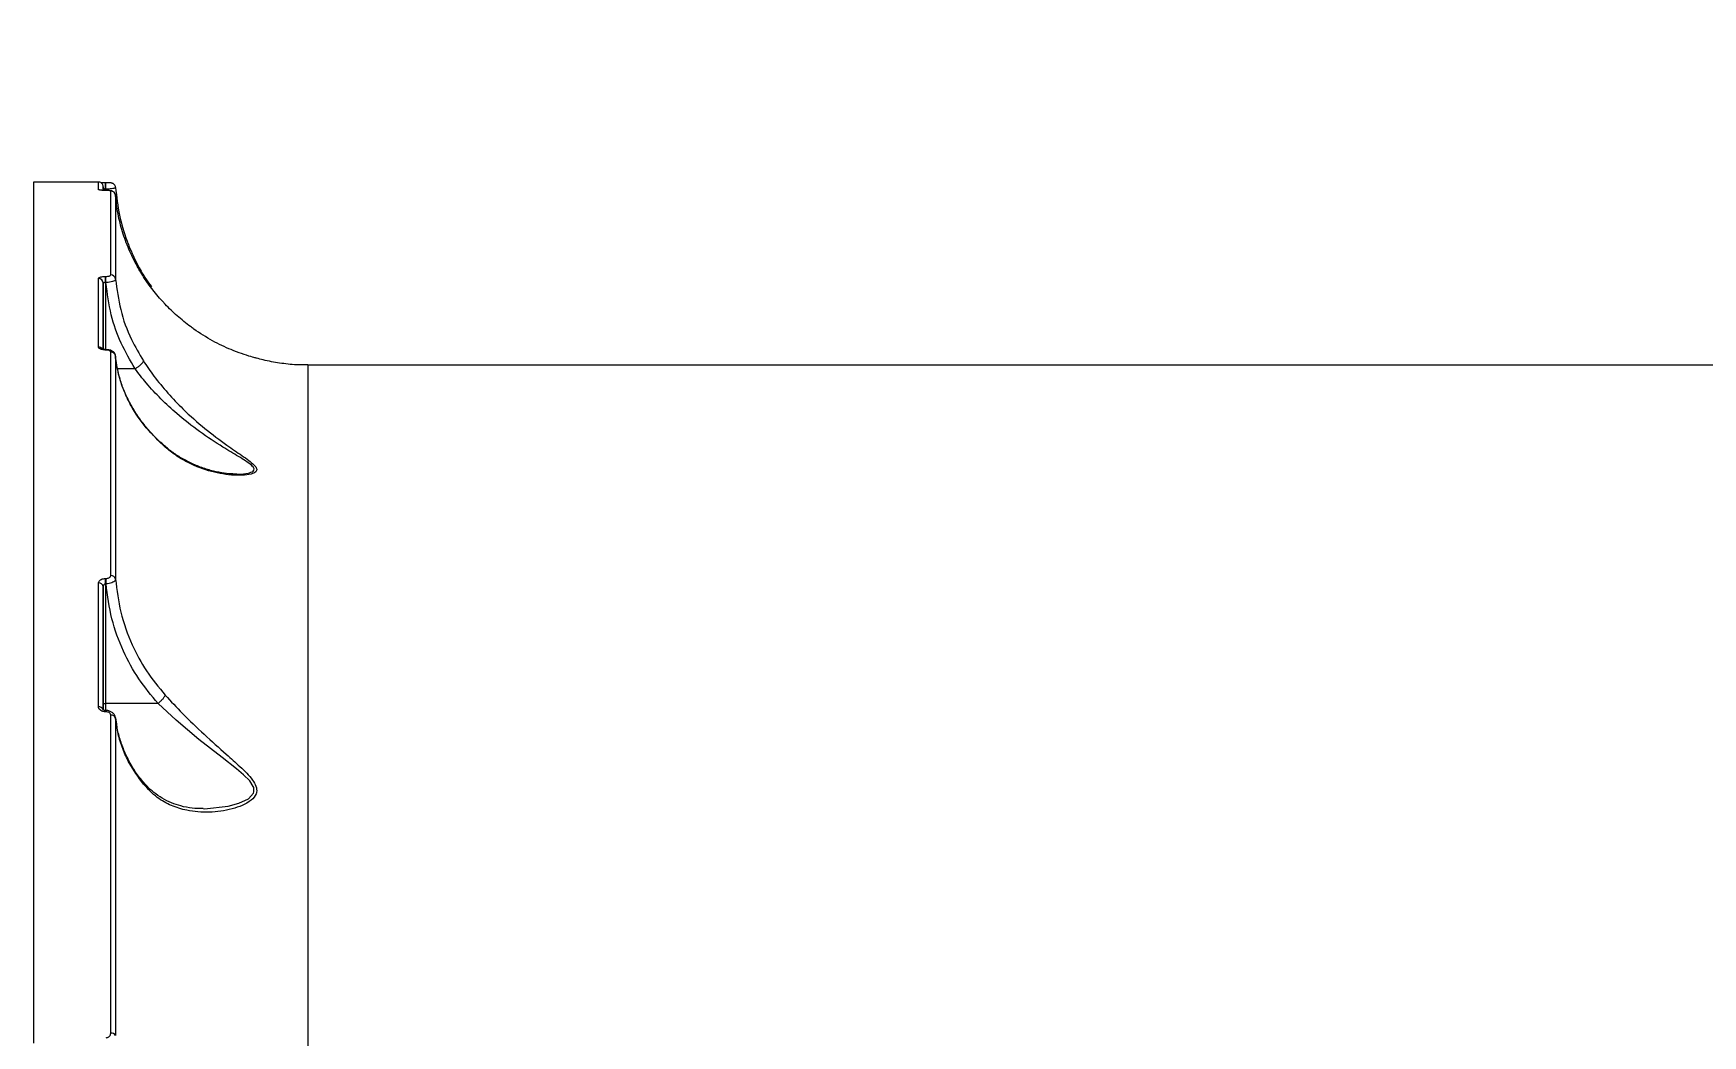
# Model space of a CAD drawing. Header units: millimetres. Extents: x -6431 to 4834, y -6422 to 4807.
# Drawn here: x 1879.7 to 2226.2, y -673.9 to -466 of the extents above; entities that cross this region are included whole.
import ezdxf

# ---------------------------------------------------------------- set-up
doc = ezdxf.new("R2010")
doc.units = ezdxf.units.MM
for name, color, linetype in [('DIKOM_ОБЪЕКТ', 7, 'Continuous'), ('DIKOM_РАЗМЕР_ЗОНА', 7, 'Continuous'), ('DIKOM_РАЗМЕР_ОБЪЕКТА', 7, 'Continuous')]:
    doc.layers.add(name, color=color, linetype=linetype)
doc.styles.add('style1', font='arial.ttf', dxfattribs={"width": 0.8})
doc.dimstyles.new('1-50', dxfattribs={"dimtxt": 300, "dimasz": 200, "dimexe": 100, "dimexo": 0, "dimgap": 100, "dimtad": 0, "dimdec": 0, "dimtxsty": 'style1', "dimcen": 0, "dimclrd": 7, "dimclre": 7, "dimadec": 1, "dimazin": 2, "dimtfac": 1, "dimtdec": 0, "dimtmove": 1, "dimatfit": 3, "dimfxl": 0, "dimlwd": 25, "dimlwe": 18, "dimarcsym": 0})

# ---------------------------------------------------------------- blocks, each defined once
blk = doc.blocks.new('*D13')
at = {"layer": 'Defpoints', "color": 0, "transparency": 16777216}
for p in [(-3965.6, 378.37), (3334.4, -1220.38), (3334.4, -3843.38)]:
    blk.add_point(p, dxfattribs=at)
at = {"layer": 'DIKOM_РАЗМЕР_ОБЪЕКТА', "color": 7, "lineweight": 18, "transparency": 16777216}
for p, q in [((-3965.6, 378.37), (-3965.6, -3943.38)), ((3334.4, -1220.38), (3334.4, -3943.38))]:
    blk.add_line(p, q, dxfattribs=at)
at = {"layer": 'DIKOM_РАЗМЕР_ОБЪЕКТА', "color": 7, "lineweight": 25, "transparency": 16777216}
for p, q in [((-3765.6, -3843.38), (-182.11, -3843.38)), ((3134.4, -3843.38), (731.83, -3843.38))]:
    blk.add_line(p, q, dxfattribs=at)
at = {"layer": 'DIKOM_РАЗМЕР_ОБЪЕКТА', "color": 7, "transparency": 16777216}
for points in [[(-3765.6, -3810.04), (-3765.6, -3876.71), (-3965.6, -3843.38)], [(3134.4, -3810.04), (3134.4, -3876.71), (3334.4, -3843.38)]]:
    blk.add_solid(points, dxfattribs=at)
at = {"layer": 'DIKOM_РАЗМЕР_ОБЪЕКТА', "color": 0, "transparency": 16777216, "insert": (274.86, -3843.38), "char_height": 300, "attachment_point": 5, "style": 'style1'}
blk.add_mtext('7300', dxfattribs=at)
blk = doc.blocks.new('*D16')
at = {"layer": 'Defpoints', "color": 0, "transparency": 16777216}
for p in [(-5966.57, 409.56), (4834.4, -963.9), (4834.4, -6224.88)]:
    blk.add_point(p, dxfattribs=at)
at = {"layer": 'DIKOM_РАЗМЕР_ЗОНА', "color": 7, "lineweight": 18, "transparency": 16777216}
for p, q in [((-5966.57, 409.56), (-5966.57, -6324.88)), ((4834.4, -963.9), (4834.4, -6324.88))]:
    blk.add_line(p, q, dxfattribs=at)
at = {"layer": 'DIKOM_РАЗМЕР_ЗОНА', "color": 7, "lineweight": 25, "transparency": 16777216}
for p, q in [((-5766.57, -6224.88), (924.42, -6224.88)), ((4634.4, -6224.88), (2004.2, -6224.88))]:
    blk.add_line(p, q, dxfattribs=at)
at = {"layer": 'DIKOM_РАЗМЕР_ЗОНА', "color": 7, "transparency": 16777216}
for points in [[(-5766.57, -6191.54), (-5766.57, -6258.21), (-5966.57, -6224.88)], [(4634.4, -6191.54), (4634.4, -6258.21), (4834.4, -6224.88)]]:
    blk.add_solid(points, dxfattribs=at)
at = {"layer": 'DIKOM_РАЗМЕР_ЗОНА', "color": 0, "transparency": 16777216, "insert": (1464.31, -6224.88), "char_height": 300, "attachment_point": 5, "style": 'style1'}
blk.add_mtext('10800', dxfattribs=at)

msp = doc.modelspace()

# ---------------------------------------------------------------- linework, layer by layer
at = {"layer": 'DIKOM_ОБЪЕКТ', "color": 7, "linetype": 'Continuous', "lineweight": 15}
for p, q in [((1893.21, -496.83), (1879.71, -496.83)), ((1894.21, -497.83), (1894.21, -498.42)), ((1894.21, -497.95), (1894.21, -497.83)), ((1894.21, -497.92), (1894.21, -497.95)), ((1894.21, -498.57), (1894.21, -497.95)), ((1894.74, -497), (1894.71, -497)), ((1894.71, -498.33), (1894.71, -497)), ((1894.74, -498.33), (1894.71, -498.33)), ((1894.71, -498.33), (1894.71, -498.58)), ((1894.81, -498.58), (1894.71, -498.58)), ((1894.81, -498.58), (1894.71, -498.58)), ((1894.71, -498.58), (1894.71, -498.58)), ((1894.74, -498.33), (1894.74, -497)), ((1894.78, -498.58), (1894.74, -498.33)), ((1894.81, -498.58), (1894.81, -498.58)), ((1894.21, -517.82), (1894.21, -531.44)), ((1894.21, -531.55), (1894.21, -517.82)), ((1894.71, -516.41), (1894.77, -516.41)), ((1894.71, -517.7), (1894.71, -516.41)), ((1894.77, -517.7), (1894.71, -517.7)), ((1894.71, -517.7), (1894.71, -531.61)), ((1894.77, -517.7), (1894.77, -516.41)), ((1894.79, -531.61), (1894.71, -531.61)), ((1894.71, -531.61), (1894.71, -531.69)), ((1894.79, -531.69), (1894.71, -531.69)), ((1894.79, -531.61), (1894.79, -531.61)), ((1894.79, -531.61), (1894.79, -531.69)), ((1900.83, -535.58), (1897.16, -535.58)), ((2306.76, -534.83), (1936.66, -534.83)), ((1893.21, -605.74), (1893.21, -580.03)), ((1894.21, -605.18), (1894.21, -580.83)), ((1894.71, -579.09), (1894.79, -579.09)), ((1894.71, -580.22), (1894.71, -579.09)), ((1894.71, -580.22), (1894.71, -605.02)), ((1894.79, -580.22), (1894.71, -580.22)), ((1894.79, -580.22), (1894.79, -579.09)), ((1894.21, -606.33), (1894.21, -605.18)), ((1894.21, -606.26), (1894.21, -605.89)), ((1905.6, -605.02), (1894.71, -605.02)), ((1894.71, -605.02), (1894.71, -606.49)), ((1894.77, -606.49), (1894.71, -606.49)), ((1894.71, -606.49), (1894.71, -606.76)), ((1894.77, -606.76), (1894.71, -606.76)), ((1894.77, -606.49), (1894.77, -606.76)), ((1896.96, -608.9), (1896.84, -608.02))]:
    msp.add_line(p, q, dxfattribs=at)
at = {"layer": 'DIKOM_ОБЪЕКТ', "color": 7, "linetype": 'Continuous', "lineweight": 15, "flags": 128}
for points in [[(1879.71, -496.83), (1879.71, -496.83), (1879.71, -497.02), (1879.71, -497.56), (1879.71, -498.45), (1879.71, -499.7), (1879.71, -501.3), (1879.71, -503.25), (1879.71, -505.55), (1879.71, -508.2), (1879.71, -511.19), (1879.71, -514.52), (1879.71, -518.19), (1879.71, -522.19), (1879.71, -526.53), (1879.71, -531.19), (1879.71, -536.19), (1879.71, -541.5), (1879.71, -547.13), (1879.71, -553.06), (1879.71, -559.31), (1879.71, -565.86), (1879.71, -572.7), (1879.71, -579.83), (1879.71, -587.25), (1879.71, -594.94), (1879.71, -602.91), (1879.71, -611.13), (1879.71, -619.62), (1879.71, -628.36), (1879.71, -637.34), (1879.71, -646.55), (1879.71, -656), (1879.71, -665.66), (1879.71, -675.53)], [(1893.21, -498.42), (1893.21, -497.95), (1893.21, -497.56), (1893.21, -497.25), (1893.21, -497.03), (1893.21, -496.89), (1893.21, -496.83), (1893.21, -496.83)], [(1895.77, -516.11), (1895.77, -512.95), (1895.77, -510.06), (1895.77, -507.46), (1895.77, -505.14), (1895.77, -503.1), (1895.77, -501.34), (1895.77, -499.87), (1895.77, -498.69)], [(1896.77, -499.61), (1896.77, -500.79), (1896.77, -502.26), (1896.77, -504.01), (1896.77, -506.04), (1896.77, -508.36), (1896.77, -510.96), (1896.77, -513.84), (1896.77, -516.99)], [(1893.21, -531.06), (1893.21, -529.09), (1893.21, -527.17), (1893.21, -525.31), (1893.21, -523.51), (1893.21, -521.76), (1893.21, -520.07), (1893.21, -518.44), (1893.21, -516.87)], [(1895.77, -578.48), (1895.77, -571.72), (1895.77, -565.23), (1895.77, -559.01), (1895.77, -553.06), (1895.77, -547.4), (1895.77, -542.01), (1895.77, -536.91), (1895.77, -532.1)], [(1896.77, -532.95), (1896.77, -537.75), (1896.77, -542.84), (1896.77, -548.21), (1896.77, -553.87), (1896.77, -559.8), (1896.77, -566.01), (1896.77, -572.48), (1896.77, -579.22)], [(1936.66, -534.83), (1936.66, -534.83), (1936.66, -535.06), (1936.66, -535.65), (1936.66, -536.6), (1936.66, -537.9), (1936.66, -539.55), (1936.66, -541.55), (1936.66, -543.9), (1936.66, -546.6), (1936.66, -549.64), (1936.66, -553.03), (1936.66, -556.75), (1936.66, -560.81), (1936.66, -565.2), (1936.66, -569.91), (1936.66, -574.95), (1936.66, -580.31), (1936.66, -585.98), (1936.66, -591.95), (1936.66, -598.23), (1936.66, -604.81), (1936.66, -611.68), (1936.66, -618.83), (1936.66, -626.25), (1936.66, -633.95), (1936.66, -641.91), (1936.66, -650.13), (1936.66, -658.59), (1936.66, -667.3), (1936.66, -676.24)], [(1894.21, -580.83), (1894.21, -583.87), (1894.21, -586.96), (1894.21, -590.1), (1894.21, -593.28), (1894.21, -596.51), (1894.21, -599.79), (1894.21, -603.11), (1894.21, -606.48)], [(1894.21, -605.18), (1894.22, -605.15), (1894.25, -605.12), (1894.29, -605.09), (1894.36, -605.07), (1894.43, -605.05), (1894.52, -605.03), (1894.61, -605.02), (1894.71, -605.02)], [(1914.93, -626.85), (1915.22, -626.88), (1920.17, -626.34), (1922.38, -625.74), (1924.33, -624.79), (1925.4, -623.65), (1925.5, -623.34), (1925.45, -622.49), (1925.36, -622.22), (1924.61, -621.09), (1923.34, -619.81), (1921.88, -618.58), (1918.9, -616.26), (1914.08, -612.49), (1909.34, -608.5), (1905.6, -605.02), (1905.6, -605.02), (1905.6, -605.02)], [(1895.77, -673.4), (1895.77, -664.51), (1895.77, -655.79), (1895.77, -647.25), (1895.77, -638.89), (1895.77, -630.73), (1895.77, -622.76), (1895.77, -614.99), (1895.77, -607.43)], [(1896.77, -608.12), (1896.77, -615.66), (1896.77, -623.41), (1896.77, -631.36), (1896.77, -639.5), (1896.77, -647.84), (1896.77, -656.36), (1896.77, -665.07), (1896.77, -673.94)]]:
    msp.add_lwpolyline(points, dxfattribs=at)
at = {"layer": 'DIKOM_ОБЪЕКТ', "color": 7, "linetype": 'Continuous', "lineweight": 15}
for centre, radius, start, end in [((1893.21, -499.42), 1, 63.2162, 90.0248), ((1895.77, -499.69), 0.998, 4.3365, 90.1115), ((1895.79, -517.09), 0.982, 5.6969, 91.1773), ((1893.23, -517.85), 0.977, 1.4253, 91.3696), ((1893.22, -532.09), 1.03, 37.7111, 90.6454), ((1895.81, -533.07), 0.968, 7.0328, 92.1516), ((1895.85, -579.41), 0.937, 11.508, 94.8487), ((1893.3, -580.94), 0.918, 6.9876, 95.5721), ((1893.31, -606.68), 0.947, 20.9546, 95.9616), ((1895.87, -608.35), 0.925, 14.8049, 96.4027), ((1895.92, -674.32), 0.929, 24.1047, 99.2807)]:
    msp.add_arc(centre, radius, start, end, dxfattribs=at)
for points, knots in [([(1894.21, -497.95), (1894.21, -497.91), (1894.21, -497.85), (1894.21, -497.83), (1894.21, -497.82), (1894.21, -497.82), (1894.21, -497.82), (1894.21, -497.81), (1894.21, -497.8), (1894.21, -497.78), (1894.21, -497.7), (1894.19, -497.58), (1894.12, -497.38), (1893.97, -497.14), (1893.7, -496.93), (1893.41, -496.82), (1893.25, -496.84), (1893.2, -496.84)], [0, 0, 0, 0, 0.511222, 0.75436, 0.816354, 0.852719, 0.864199, 0.86753, 0.869156, 0.870738, 0.874195, 0.887335, 0.903915, 0.924962, 0.958378, 0.988469, 1, 1, 1, 1]), ([(1894.71, -498.58), (1894.64, -498.58), (1894.4, -498.58), (1894, -498.57), (1893.6, -498.53), (1893.28, -498.48), (1893.24, -498.44), (1893.21, -498.42)], [0, 0, 0, 0, 0.079584, 0.275667, 0.470712, 0.710514, 1, 1, 1, 1]), ([(1894.62, -498.58), (1894.56, -498.58), (1894.36, -498.58), (1894.05, -498.56), (1893.76, -498.54), (1893.6, -498.51), (1893.59, -498.51), (1893.59, -498.51)], [0, 0, 0, 0, 0.121433, 0.360382, 0.619425, 0.871735, 1, 1, 1, 1]), ([(1894.71, -497), (1894.7, -497), (1894.52, -497), (1894.18, -496.99), (1893.85, -496.99), (1893.74, -496.98), (1893.73, -496.98)], [0, 0, 0, 0, 0.036462, 0.492192, 0.956263, 1, 1, 1, 1]), ([(1894.71, -498.33), (1894.67, -498.33), (1894.61, -498.33), (1894.51, -498.3), (1894.4, -498.26), (1894.29, -498.17), (1894.22, -498.06), (1894.22, -497.99), (1894.21, -497.95)], [0, 0, 0, 0, 0.127222, 0.162553, 0.340431, 0.545429, 0.783148, 1, 1, 1, 1]), ([(1896.77, -497.95), (1896.77, -497.94), (1896.78, -497.82), (1896.69, -497.61), (1896.53, -497.36), (1896.35, -497.2), (1896.18, -497.11), (1896.03, -497.06), (1895.92, -497.04), (1895.84, -497.02), (1895.7, -497.01), (1895.47, -497), (1895.1, -497), (1894.85, -497), (1894.74, -497)], [0, 0, 0, 0, 0.005712, 0.125633, 0.221632, 0.302572, 0.371126, 0.42667, 0.466999, 0.503913, 0.565513, 0.752335, 0.888028, 1, 1, 1, 1]), ([(1896.77, -497.95), (1896.77, -497.94), (1896.78, -497.82), (1896.69, -497.61), (1896.53, -497.36), (1896.35, -497.2), (1896.18, -497.11), (1896.03, -497.06), (1895.92, -497.04), (1895.84, -497.02), (1895.7, -497.01), (1895.47, -497), (1895.1, -497), (1894.85, -497), (1894.74, -497)], [0, 0, 0, 0, 0.005712, 0.125633, 0.221632, 0.302572, 0.371126, 0.42667, 0.466999, 0.503913, 0.565513, 0.752335, 0.888028, 1, 1, 1, 1]), ([(1896.77, -497.96), (1896.75, -497.99), (1896.72, -498.05), (1896.43, -498.15), (1895.97, -498.24), (1895.39, -498.3), (1894.96, -498.32), (1894.74, -498.33)], [0, 0, 0, 0, 0.184787, 0.3988, 0.601257, 0.799073, 1, 1, 1, 1]), ([(1896.77, -499.61), (1896.77, -499.61), (1896.8, -499.49), (1896.68, -499.27), (1896.53, -499.01), (1896.33, -498.84), (1896.14, -498.74), (1895.95, -498.67), (1895.71, -498.62), (1895.39, -498.59), (1895.03, -498.58), (1894.84, -498.58), (1894.78, -498.58)], [0, 0, 0, 0, 0.000308, 0.130419, 0.234823, 0.325922, 0.408873, 0.49075, 0.605756, 0.797158, 0.934026, 1, 1, 1, 1]), ([(1895.77, -498.69), (1895.76, -498.68), (1895.73, -498.65), (1895.52, -498.61), (1895.27, -498.59), (1895.02, -498.58), (1894.86, -498.58), (1894.81, -498.58)], [0, 0, 0, 0, 0.302564, 0.534698, 0.725429, 0.917164, 1, 1, 1, 1]), ([(1896.77, -497.96), (1896.99, -499.88), (1897.42, -503.65), (1898.6, -507.66), (1899.4, -509.74), (1899.53, -510.07)], [0, 0, 0, 0, 0.466532, 0.915008, 1, 1, 1, 1]), ([(1913.05, -527.37), (1912.81, -527.19), (1911.59, -526.31), (1909.52, -524.62), (1906.16, -521.37), (1903.4, -517.88), (1901.05, -514.01), (1899.47, -510.79), (1898.15, -507.16), (1897.2, -503.43), (1896.91, -500.89), (1896.77, -499.61)], [0, 0, 0, 0, 0.024296, 0.122249, 0.220218, 0.421516, 0.511889, 0.632236, 0.752591, 0.876295, 1, 1, 1, 1]), ([(1899.53, -510.07), (1899.53, -510.08), (1899.56, -510.15), (1899.56, -510.26), (1899.44, -510.39), (1899.41, -510.43)], [0, 0, 0, 0, 0.091385, 0.775329, 1, 1, 1, 1]), ([(1899.53, -510.07), (1900.15, -511.5), (1901.16, -513.83), (1902.84, -516.69), (1903.82, -518.05), (1904.21, -518.59)], [0, 0, 0, 0, 0.487092, 0.79381, 1, 1, 1, 1]), ([(1894.77, -516.41), (1894.84, -516.41), (1895.03, -516.41), (1895.31, -516.37), (1895.57, -516.3), (1895.74, -516.21), (1895.76, -516.14), (1895.77, -516.11)], [0, 0, 0, 0, 0.142257, 0.357127, 0.571569, 0.785718, 1, 1, 1, 1]), ([(1893.21, -516.87), (1893.23, -516.82), (1893.26, -516.71), (1893.52, -516.58), (1893.9, -516.47), (1894.32, -516.42), (1894.6, -516.41), (1894.71, -516.41)], [0, 0, 0, 0, 0.215041, 0.429949, 0.644709, 0.859279, 1, 1, 1, 1]), ([(1894.71, -517.7), (1894.67, -517.7), (1894.58, -517.7), (1894.44, -517.71), (1894.31, -517.74), (1894.23, -517.78), (1894.22, -517.81), (1894.21, -517.82)], [0, 0, 0, 0, 0.140579, 0.355215, 0.569934, 0.784861, 1, 1, 1, 1]), ([(1896.77, -516.99), (1896.75, -517.07), (1896.7, -517.21), (1896.36, -517.41), (1895.85, -517.57), (1895.29, -517.67), (1894.91, -517.69), (1894.77, -517.7)], [0, 0, 0, 0, 0.214247, 0.428325, 0.642702, 0.857629, 1, 1, 1, 1]), ([(1900.83, -535.58), (1899.8, -533.83), (1897.74, -530.28), (1895.61, -524.24), (1895.06, -519.95), (1894.77, -517.7)], [0, 0, 0, 0, 0.316571, 0.640667, 1, 1, 1, 1]), ([(1896.77, -516.99), (1897.05, -519.11), (1897.61, -523.4), (1899.69, -529.11), (1901.68, -532.47), (1902.54, -533.93)], [0, 0, 0, 0, 0.355857, 0.721477, 1, 1, 1, 1]), ([(1926.03, -533.39), (1925.99, -533.38), (1925.91, -533.36), (1924.77, -533.05), (1922.99, -532.48), (1920.25, -531.45), (1916.91, -529.89), (1914.34, -528.21), (1913.05, -527.37)], [0, 0, 0, 0, 0.070555, 0.183708, 0.33666, 0.490294, 0.745144, 1, 1, 1, 1]), ([(1894.71, -531.69), (1894.62, -531.69), (1894.37, -531.68), (1893.95, -531.62), (1893.54, -531.48), (1893.26, -531.28), (1893.23, -531.14), (1893.21, -531.06)], [0, 0, 0, 0, 0.108263, 0.320427, 0.543067, 0.771574, 1, 1, 1, 1]), ([(1894.71, -531.6), (1894.65, -531.6), (1894.5, -531.61), (1894.27, -531.57), (1894.1, -531.53), (1894, -531.49), (1894, -531.49), (1894, -531.49)], [0, 0, 0, 0, 0.162924, 0.428542, 0.654593, 0.845854, 1, 1, 1, 1]), ([(1896.75, -532.91), (1896.73, -532.79), (1896.7, -532.54), (1896.48, -532.21), (1896.15, -531.93), (1895.68, -531.71), (1895.19, -531.6), (1894.87, -531.62), (1894.79, -531.62)], [0, 0, 0, 0, 0.13285, 0.291448, 0.452824, 0.647769, 0.913485, 1, 1, 1, 1]), ([(1895.77, -532.1), (1895.76, -532.05), (1895.74, -531.96), (1895.55, -531.83), (1895.29, -531.74), (1895.02, -531.7), (1894.85, -531.69), (1894.79, -531.69)], [0, 0, 0, 0, 0.228791, 0.457825, 0.678489, 0.888317, 1, 1, 1, 1]), ([(1897.22, -535.82), (1897.2, -535.77), (1896.95, -534.83), (1896.8, -533.85), (1896.76, -532.92), (1896.76, -532.91)], [0, 0, 0, 0, 0.047856, 0.986465, 1, 1, 1, 1]), ([(1907.08, -551.84), (1905.71, -550.53), (1902.93, -547.88), (1900.26, -543.9), (1898.45, -540.14), (1897.28, -536.68), (1896.94, -534.2), (1896.77, -532.95)], [0, 0, 0, 0, 0.23988, 0.485876, 0.639425, 0.818548, 1, 1, 1, 1]), ([(1936.66, -534.79), (1935.88, -534.79), (1933.93, -534.79), (1930.84, -534.43), (1928.07, -533.95), (1926.5, -533.49), (1926.04, -533.35)], [0, 0, 0, 0, 0.217184, 0.544112, 0.86602, 1, 1, 1, 1]), ([(1906.95, -551.56), (1906.54, -551.21), (1905.35, -550.19), (1903.62, -548.33), (1901.76, -546.01), (1900.18, -543.55), (1898.87, -541), (1897.85, -538.42), (1897.43, -536.67), (1897.22, -535.82)], [0, 0, 0, 0, 0.077532, 0.229778, 0.383507, 0.538585, 0.69454, 0.850786, 1, 1, 1, 1]), ([(1902.54, -533.93), (1902.54, -533.94), (1902.54, -533.99), (1902.49, -534.14), (1902.31, -534.42), (1901.92, -534.81), (1901.41, -535.22), (1901.02, -535.46), (1900.83, -535.58)], [0, 0, 0, 0, 0.038093, 0.149188, 0.361887, 0.574584, 0.787272, 1, 1, 1, 1]), ([(1900.83, -535.58), (1900.83, -535.58), (1900.83, -535.58), (1900.83, -535.58), (1900.83, -535.58)], [0, 0, 0, 0, 0.62152, 1, 1, 1, 1]), ([(1921.93, -557.42), (1922.05, -557.42), (1922.93, -557.46), (1924.18, -557.3), (1925.36, -556.93), (1925.57, -556.51), (1925.46, -556.09), (1924.98, -555.53), (1923.81, -554.7), (1921.8, -553.49), (1918.58, -551.58), (1914.2, -548.7), (1909.85, -545.31), (1906.15, -541.87), (1903.24, -538.72), (1901.55, -536.57), (1900.83, -535.58), (1900.83, -535.58)], [0, 0, 0, 0, 0.010979, 0.08098, 0.130939, 0.166445, 0.173779, 0.21278, 0.26239, 0.312359, 0.412644, 0.557375, 0.70201, 0.806681, 0.911194, 0.99995, 1, 1, 1, 1]), ([(1902.54, -533.93), (1903.25, -534.99), (1904.8, -537.27), (1907.6, -540.66), (1911.12, -544.37), (1915.28, -548.04), (1919.46, -551.17), (1922.53, -553.26), (1924.44, -554.59), (1925.56, -555.51), (1926, -556.12), (1926.1, -556.59), (1925.91, -557.05), (1924.82, -557.5), (1923.03, -557.72), (1920.04, -557.64), (1916.09, -556.91), (1912.14, -555.31), (1909.16, -553.52), (1907.77, -552.4), (1907.08, -551.84)], [0, 0, 0, 0, 0.059051, 0.127727, 0.196513, 0.291303, 0.386176, 0.452748, 0.48692, 0.520895, 0.548901, 0.554238, 0.580032, 0.615194, 0.662239, 0.709494, 0.807576, 0.905612, 0.952816, 1, 1, 1, 1]), ([(1906.92, -551.59), (1906.96, -551.63), (1907.03, -551.69), (1907.07, -551.79), (1907.08, -551.84)], [0, 0, 0, 0, 0.59618, 1, 1, 1, 1]), ([(1921.93, -557.42), (1921.56, -557.42), (1920.56, -557.4), (1918.73, -557.18), (1916.45, -556.69), (1914.08, -555.92), (1911.81, -554.91), (1909.71, -553.69), (1908.1, -552.58), (1907.22, -551.79), (1906.95, -551.55)], [0, 0, 0, 0, 0.078691, 0.212124, 0.360578, 0.518314, 0.666935, 0.808417, 0.941728, 1, 1, 1, 1]), ([(1894.79, -579.09), (1894.9, -579.08), (1895.11, -579.07), (1895.4, -578.97), (1895.62, -578.82), (1895.75, -578.65), (1895.76, -578.53), (1895.77, -578.48)], [0, 0, 0, 0, 0.204005, 0.408027, 0.61354, 0.826547, 1, 1, 1, 1]), ([(1893.21, -580.03), (1893.22, -579.94), (1893.24, -579.76), (1893.45, -579.49), (1893.79, -579.27), (1894.22, -579.12), (1894.55, -579.1), (1894.71, -579.09)], [0, 0, 0, 0, 0.174187, 0.389596, 0.595827, 0.797868, 1, 1, 1, 1]), ([(1894.71, -580.22), (1894.67, -580.22), (1894.61, -580.23), (1894.51, -580.27), (1894.4, -580.34), (1894.29, -580.49), (1894.22, -580.66), (1894.21, -580.78), (1894.21, -580.83)], [0, 0, 0, 0, 0.144471, 0.175425, 0.362616, 0.57104, 0.804673, 1, 1, 1, 1]), ([(1896.77, -579.22), (1896.75, -579.31), (1896.72, -579.49), (1896.45, -579.76), (1896.01, -580), (1895.43, -580.17), (1895, -580.2), (1894.79, -580.22)], [0, 0, 0, 0, 0.170036, 0.380816, 0.586715, 0.793109, 1, 1, 1, 1]), ([(1905.6, -605.02), (1904.21, -603.36), (1901.4, -599.99), (1898.18, -594.04), (1895.73, -587.42), (1895.11, -582.64), (1894.79, -580.22)], [0, 0, 0, 0, 0.232889, 0.471298, 0.731972, 1, 1, 1, 1]), ([(1896.77, -579.22), (1897.05, -581.53), (1897.63, -586.19), (1899.95, -592.59), (1903.05, -598.41), (1905.73, -601.66), (1907.08, -603.3)], [0, 0, 0, 0, 0.262566, 0.532663, 0.763644, 1, 1, 1, 1]), ([(1894.71, -606.76), (1894.6, -606.75), (1894.32, -606.74), (1893.9, -606.62), (1893.52, -606.39), (1893.26, -606.08), (1893.23, -605.86), (1893.21, -605.74)], [0, 0, 0, 0, 0.140723, 0.355305, 0.569998, 0.784956, 1, 1, 1, 1]), ([(1894.71, -606.49), (1894.66, -606.49), (1894.53, -606.49), (1894.36, -606.45), (1894.24, -606.39), (1894.18, -606.35), (1894.17, -606.34), (1894.17, -606.34)], [0, 0, 0, 0, 0.182762, 0.409102, 0.611588, 0.803315, 1, 1, 1, 1]), ([(1907.08, -603.3), (1908.25, -604.57), (1910.83, -607.35), (1915.16, -611.47), (1919.23, -615.1), (1922.19, -617.73), (1924.02, -619.49), (1925.2, -620.84), (1926, -622.19), (1926.12, -623.17), (1925.83, -624.19), (1924.92, -625.23), (1923.11, -626.22), (1920.17, -627.19), (1916.25, -627.77), (1911.96, -627.43), (1908.34, -626.3), (1905.24, -624.62), (1903.46, -622.74), (1902.54, -621.75)], [0, 0, 0, 0, 0.079013, 0.173492, 0.268052, 0.328719, 0.361361, 0.393895, 0.422326, 0.451311, 0.459935, 0.498982, 0.545107, 0.591442, 0.689034, 0.786595, 0.855573, 0.92445, 1, 1, 1, 1]), ([(1907.08, -603.3), (1907.06, -603.34), (1907.02, -603.45), (1906.87, -603.7), (1906.57, -604.1), (1906.11, -604.58), (1905.77, -604.87), (1905.6, -605.02)], [0, 0, 0, 0, 0.087314, 0.253617, 0.502426, 0.751245, 1, 1, 1, 1]), ([(1905.6, -605.02), (1905.6, -605.02), (1905.6, -605.02), (1905.6, -605.02), (1905.6, -605.02), (1905.6, -605.02)], [0, 0, 0, 0, 0.389466, 0.913882, 1, 1, 1, 1]), ([(1896.75, -608.03), (1896.75, -608), (1896.76, -607.78), (1896.57, -607.39), (1896.21, -606.95), (1895.67, -606.64), (1895.15, -606.48), (1894.84, -606.51), (1894.77, -606.52)], [0, 0, 0, 0, 0.037305, 0.245549, 0.449182, 0.671129, 0.9223, 1, 1, 1, 1]), ([(1895.77, -607.43), (1895.76, -607.36), (1895.74, -607.21), (1895.56, -607), (1895.31, -606.85), (1895.03, -606.77), (1894.84, -606.76), (1894.77, -606.76)], [0, 0, 0, 0, 0.214266, 0.42841, 0.642859, 0.857741, 1, 1, 1, 1]), ([(1902.54, -621.75), (1901.49, -620.3), (1899.78, -617.95), (1898.2, -614.4), (1897.21, -611.32), (1896.92, -609.2), (1896.77, -608.12)], [0, 0, 0, 0, 0.342217, 0.557268, 0.774604, 1, 1, 1, 1]), ([(1902.44, -621.24), (1902.14, -620.88), (1901.22, -619.77), (1899.99, -617.79), (1898.72, -615.33), (1897.77, -612.78), (1897.17, -610.63), (1897.01, -609.32), (1896.96, -608.9)], [0, 0, 0, 0, 0.097504, 0.29584, 0.496386, 0.69886, 0.902818, 1, 1, 1, 1]), ([(1902.37, -621.29), (1902.42, -621.34), (1902.51, -621.45), (1902.53, -621.62), (1902.54, -621.72), (1902.54, -621.75)], [0, 0, 0, 0, 0.444433, 0.858155, 1, 1, 1, 1]), ([(1914.93, -626.85), (1914.18, -626.84), (1912.61, -626.8), (1910.4, -626.37), (1908.32, -625.7), (1906.46, -624.77), (1904.77, -623.58), (1903.44, -622.39), (1902.74, -621.53), (1902.46, -621.19)], [0, 0, 0, 0, 0.160093, 0.336096, 0.482895, 0.638513, 0.789219, 0.918062, 1, 1, 1, 1]), ([(1894.81, -674.37), (1894.91, -674.36), (1895.1, -674.35), (1895.35, -674.22), (1895.56, -674.04), (1895.72, -673.78), (1895.77, -673.55), (1895.77, -673.42), (1895.77, -673.4)], [0, 0, 0, 0, 0.167424, 0.334424, 0.509169, 0.713059, 0.957715, 1, 1, 1, 1])]:
    msp.add_open_spline(points, degree=3, knots=knots, dxfattribs=at)

# ---------------------------------------------------------------- dimensions: what is measured, and where the dimension line sits
at = {"layer": 'DIKOM_РАЗМЕР_ЗОНА'}
dim = msp.add_linear_dim(base=(4834.4, -6224.88), p1=(-5966.57, 409.56), p2=(4834.4, -963.9), text='10800', dimstyle='1-50', override={"dimscale": 1, "dimtix": 0, "dimtofl": 1, "dimtmove": 1, "dimatfit": 3}, dxfattribs=at)
dim.commit()
dim.dimension.update_dxf_attribs({"geometry": '*D16', "text_midpoint": (1464.31, -6224.88), "dimtype": 160})
at = {"layer": 'DIKOM_РАЗМЕР_ОБЪЕКТА'}
dim = msp.add_linear_dim(base=(3334.4, -3843.38), p1=(-3965.6, 378.37), p2=(3334.4, -1220.38), dimstyle='1-50', override={"dimscale": 1, "dimtix": 0, "dimtofl": 1, "dimtmove": 1, "dimatfit": 3}, dxfattribs=at)
dim.commit()
dim.dimension.update_dxf_attribs({"geometry": '*D13', "text_midpoint": (274.86, -3843.38), "dimtype": 160})

doc.saveas('drawing.dxf')
